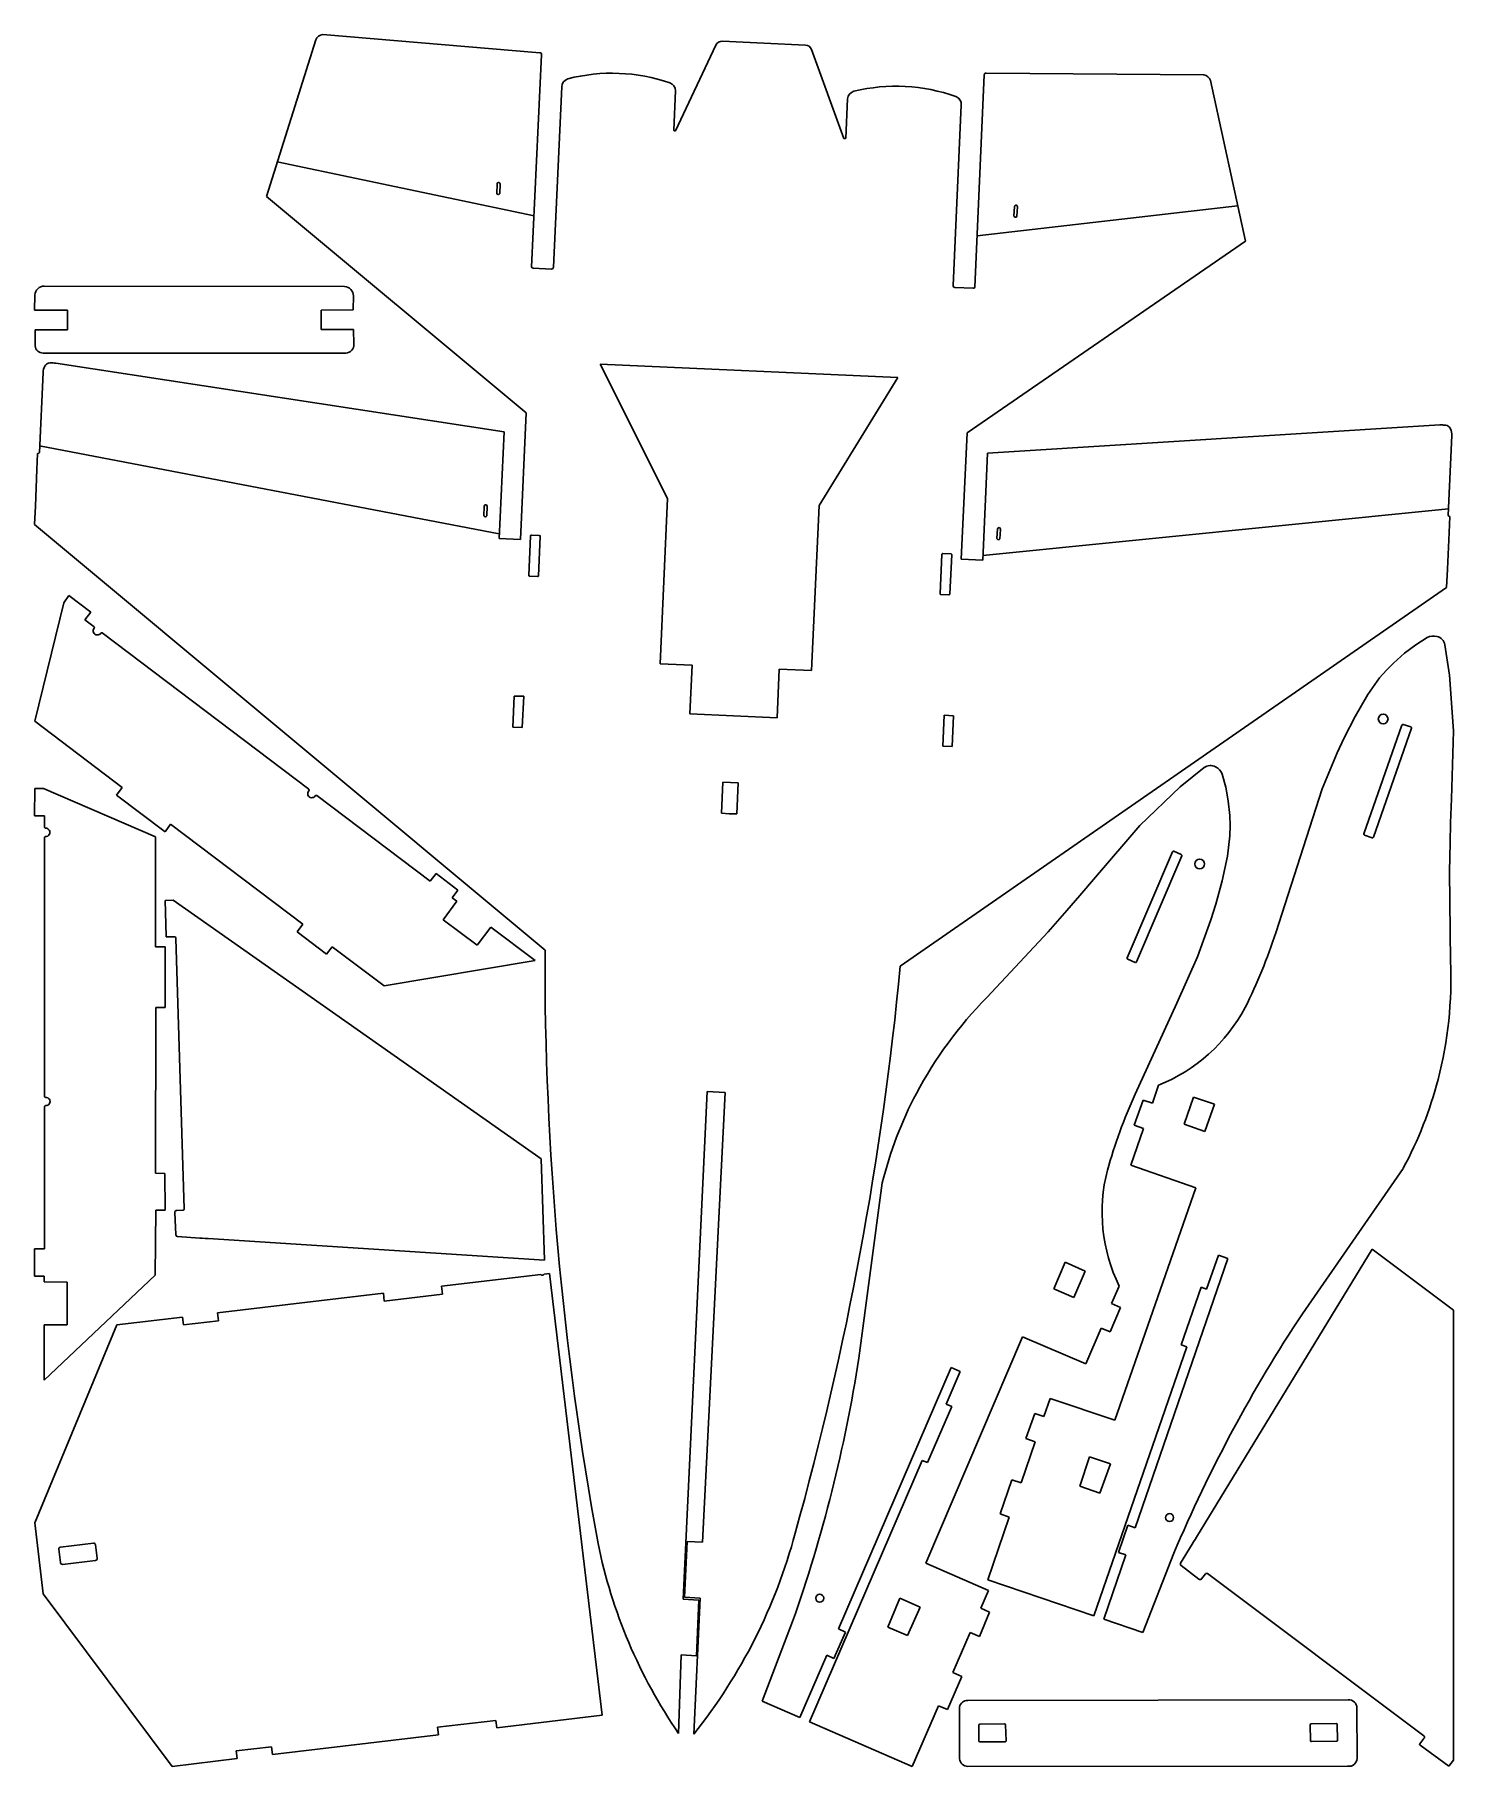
# Model space of a CAD drawing. Header units: millimetres. Extents: x 5 to 734, y 5 to 895.
import ezdxf

# ---------------------------------------------------------------- set-up
doc = ezdxf.new("R2010")
doc.units = ezdxf.units.MM

msp = doc.modelspace()

# ---------------------------------------------------------------- linework, layer by layer
at = {"color": 7}
for p, q in [((149.45, 892.39), (124.07, 811.82)), ((264.53, 885.71), (153.02, 894.99)), ((379.69, 890.6), (358.4, 891.57)), ((400.99, 889.62), (379.69, 890.6)), ((260.35, 775.57), (265.45, 884.67)), ((355, 889.59), (334.35, 845.57)), ((420.74, 841.63), (404.19, 887.34)), ((492.92, 874.28), (488.05, 765.17)), ((605.82, 874.31), (493.93, 875.24)), ((275.79, 868.09), (271.55, 775.43)), ((333.37, 845.82), (334.3, 866.09)), ((627.07, 788.85), (609.14, 871.4)), ((422.67, 862.06), (421.74, 841.78)), ((476.88, 766.05), (481.11, 858.71)), ((334.35, 845.57), (333.66, 845.61)), ((421.43, 841.6), (420.74, 841.63)), ((124.07, 811.82), (257.49, 700.55)), ((242.58, 818.16), (242.42, 813.34)), ((243.95, 813.36), (244.12, 818.31)), ((508.41, 806.71), (508.14, 801.75)), ((509.66, 801.61), (509.92, 806.42)), ((484.07, 690.42), (627.07, 788.85)), ((270.63, 774.51), (261.19, 774.94)), ((164.25, 765.62), (9.97, 765.76)), ((5.11, 761.12), (5.01, 753.46)), ((168.7, 753.48), (168.76, 760.7)), ((487.16, 764.62), (477.72, 765.05)), ((5.01, 753.46), (21.83, 753.37)), ((21.83, 753.37), (21.93, 743.28)), ((152.29, 753.35), (168.7, 753.48)), ((152.3, 743.44), (152.29, 753.35)), ((21.93, 743.28), (5.23, 743.29)), ((5.23, 743.29), (5.25, 734.98)), ((168.86, 743.47), (152.3, 743.44)), ((168.98, 735.89), (168.86, 743.47)), ((9.36, 731.36), (164.95, 731.34)), ((9.3, 721.27), (7.43, 680.32)), ((246.16, 690.9), (15.86, 726.15)), ((448.58, 718.7), (295.63, 725.63)), ((295.63, 725.63), (330.09, 656.56)), ((408.01, 653), (448.58, 718.7)), ((257.49, 700.55), (254.67, 635.52)), ((727.02, 694.38), (494.5, 679.81)), ((243.63, 636.03), (246.16, 690.9)), ((481.08, 625.4), (484.07, 690.42)), ((731.34, 647.97), (733.12, 688.94)), ((6.5, 679.76), (6.16, 671.48)), ((7.16, 679.88), (6.5, 679.76)), ((494.5, 679.81), (492.12, 624.93)), ((6.16, 671.48), (5.4, 652.62)), ((5.4, 652.62), (5.01, 643.25)), ((236, 652.54), (235.84, 647.72)), ((237.37, 647.73), (237.54, 652.69)), ((330.09, 656.56), (326.4, 571.59)), ((404.11, 568.12), (408.01, 653)), ((5.01, 643.25), (267.23, 424.54)), ((499.68, 640.98), (499.41, 636.02)), ((732.21, 647.33), (731.57, 647.52)), ((731.81, 639.07), (732.21, 647.33)), ((254.67, 635.52), (243.63, 636.03)), ((259.69, 637.28), (258.87, 617.23)), ((264.31, 637.59), (260.21, 637.76)), ((263.94, 616.93), (264.79, 637.07)), ((500.93, 635.88), (501.19, 640.7)), ((730.88, 620.21), (731.81, 639.07)), ((471.14, 627.85), (470.19, 607.72)), ((475.76, 628.13), (471.67, 628.32)), ((475.27, 607.57), (476.24, 627.6)), ((492.12, 624.93), (481.08, 625.4)), ((259.34, 616.72), (263.41, 616.45)), ((730.44, 610.84), (730.88, 620.21)), ((22.64, 606.71), (19.95, 603.06)), ((33.91, 598.25), (22.64, 606.71)), ((449.75, 416.2), (730.44, 610.84)), ((470.68, 607.19), (474.76, 607.09)), ((19.95, 603.06), (5.02, 542.15)), ((30.85, 594.17), (33.91, 598.25)), ((35.5, 590.65), (30.85, 594.17)), ((145.8, 507.14), (39.75, 587.48)), ((714.6, 581.45), (708.88, 577.11)), ((720.42, 585.1), (714.6, 581.45)), ((731.98, 565.84), (729.61, 581.47)), ((326.4, 571.59), (342.76, 570.88)), ((342.76, 570.88), (341.63, 545.91)), ((703.22, 572.05), (699.61, 568.42)), ((708.88, 577.11), (703.22, 572.05)), ((386.48, 543.91), (387.58, 568.88)), ((387.58, 568.88), (404.11, 568.12)), ((696.08, 564.4), (689.98, 555.89)), ((699.61, 568.42), (696.08, 564.4)), ((733.94, 537.21), (731.98, 565.84)), ((251.39, 555.07), (250.7, 539.16)), ((256.27, 554.96), (251.39, 555.07)), ((255.54, 538.95), (256.27, 554.96)), ((689.98, 555.89), (683.46, 544.58)), ((341.63, 545.91), (364.03, 544.9)), ((364.03, 544.9), (386.48, 543.91)), ((472.3, 545.31), (471.61, 529.3)), ((477.17, 544.98), (472.3, 545.31)), ((476.45, 529.08), (477.17, 544.98)), ((683.46, 544.58), (677.89, 533.56)), ((5.02, 542.15), (50.03, 508.13)), ((250.7, 539.16), (255.54, 538.95)), ((707.51, 540.16), (687.96, 484.24)), ((692.88, 482.52), (712.43, 538.53)), ((712.11, 539.17), (708.14, 540.47)), ((732.95, 502.2), (733.94, 537.21)), ((471.61, 529.3), (476.45, 529.08)), ((674.31, 525.84), (666.57, 507.32)), ((677.89, 533.56), (674.31, 525.84)), ((605.87, 518.37), (593.6, 508.4)), ((5.06, 507.62), (5, 493.53)), ((9.6, 507.56), (5.06, 507.62)), ((67.16, 482.67), (9.6, 507.56)), ((50.03, 508.13), (47.02, 504.15)), ((358.56, 510.86), (357.83, 494.83)), ((362.47, 510.68), (358.56, 510.86)), ((366.49, 510.5), (362.47, 510.68)), ((365.78, 494.47), (366.49, 510.5)), ((593.6, 508.4), (572.87, 488.56)), ((616.96, 508.24), (615.11, 514.86)), ((618.26, 501.18), (616.96, 508.24)), ((666.57, 507.32), (658.47, 482.43)), ((47.02, 504.15), (72, 485.3)), ((208.23, 459.87), (149.92, 503.89)), ((619.04, 493.63), (618.26, 501.18)), ((732.52, 489.91), (732.95, 502.2)), ((5, 493.53), (10.1, 493.5)), ((10.1, 493.5), (10.1, 487.67)), ((357.83, 494.83), (361.84, 494.58)), ((361.84, 494.58), (365.78, 494.47)), ((619.27, 488.52), (619.04, 493.63)), ((732.25, 479.69), (732.52, 489.91)), ((10.06, 482.36), (10.03, 349.32)), ((67.08, 426.25), (67.16, 482.67)), ((72, 485.3), (74.85, 489.15)), ((74.85, 489.15), (142.83, 437.84)), ((572.87, 488.56), (550.03, 462.01)), ((617.95, 472.77), (619.17, 483.17)), ((619.17, 483.17), (619.27, 488.52)), ((658.47, 482.43), (642.74, 433.46)), ((688.27, 483.6), (692.24, 482.22)), ((589.66, 475.05), (566.41, 420.48)), ((571.2, 418.44), (594.4, 472.95)), ((594.14, 473.6), (590.33, 475.31)), ((615.16, 460.02), (617.95, 472.77)), ((731.99, 464.98), (732.25, 479.69)), ((211.23, 463.84), (208.23, 459.87)), ((222.43, 455.37), (211.23, 463.84)), ((732.55, 418.83), (731.99, 464.98)), ((219.47, 451.45), (222.43, 455.37)), ((550.03, 462.01), (542.07, 452.63)), ((611.85, 448.11), (615.16, 460.02)), ((76.1, 450.1), (72.13, 449.99)), ((72.13, 449.99), (72.51, 431.7)), ((265.3, 317.27), (76.1, 450.1)), ((214.82, 440.13), (221.88, 449.7)), ((221.88, 449.7), (219.47, 451.45)), ((542.07, 452.63), (535.39, 444.89)), ((609.3, 440), (611.85, 448.11)), ((142.83, 437.84), (139.94, 433.92)), ((232.29, 427.03), (214.82, 440.13)), ((239.38, 436.37), (232.29, 427.03)), ((262.11, 419.23), (239.38, 436.37)), ((535.39, 444.89), (525.67, 433.84)), ((602.56, 421.1), (609.3, 440)), ((73, 431.25), (76.57, 431.31)), ((77.55, 430.46), (81.9, 291.59)), ((139.94, 433.92), (155.01, 422.37)), ((525.67, 433.84), (494.19, 400.1)), ((72.07, 426.24), (67.08, 426.25)), ((72.01, 394.94), (72.07, 426.24)), ((155.01, 422.37), (157.88, 426.2)), ((157.88, 426.2), (184.62, 406.22)), ((184.62, 406.22), (262.11, 419.23)), ((566.67, 419.82), (570.54, 418.17)), ((591.78, 397.24), (602.56, 421.1)), ((67.05, 309.83), (67.22, 395)), ((67.22, 395), (72.01, 394.94)), ((570.44, 350.44), (591.78, 397.24)), ((338.15, 90.94), (350.55, 351.79)), ((359.73, 351.4), (348.17, 120.25)), ((350.55, 351.79), (359.73, 351.4)), ((574.59, 347.37), (570, 334.55)), ((579.29, 345.78), (574.59, 347.37)), ((582.42, 355.05), (579.29, 345.78)), ((600.46, 348.96), (595.61, 335)), ((611.24, 345.39), (600.46, 348.96)), ((10.13, 344.07), (9.99, 271.01)), ((606.28, 331.27), (611.24, 345.39)), ((574.73, 332.85), (568.2, 313.95)), ((570, 334.55), (574.73, 332.85)), ((595.61, 335), (606.28, 331.27)), ((266.98, 265.09), (265.3, 317.27)), ((568.2, 313.95), (601.59, 302.36)), ((656.37, 237.63), (708.15, 312.35)), ((71.91, 309.76), (67.05, 309.83)), ((72.02, 290.77), (71.91, 309.76)), ((440.53, 304.95), (428.5, 214.84)), ((601.59, 302.36), (560.08, 182.86)), ((67.01, 257.43), (67.23, 290.8)), ((67.23, 290.8), (72.02, 290.77)), ((77.05, 289.7), (77.52, 278.2)), ((81.38, 290.87), (78.01, 290.74)), ((78.45, 277.24), (89.84, 276.51)), ((89.84, 276.51), (91.16, 276.43)), ((91.16, 276.43), (92.69, 276.33)), ((92.69, 276.33), (94.08, 276.24)), ((94.08, 276.24), (266.98, 265.09)), ((5.01, 271.02), (5, 256.98)), ((9.99, 271.01), (5.01, 271.02)), ((692.2, 270.76), (601.98, 122.84)), ((607.18, 250.33), (613.26, 267.66)), ((613.26, 267.66), (618, 265.96)), ((733.94, 239.4), (692.2, 270.76)), ((269.59, 258.31), (266.8, 257.98)), ((296.57, 31.28), (269.59, 258.31)), ((534.43, 264.12), (528.59, 250.34)), ((544.8, 259.5), (534.43, 264.12)), ((538.99, 245.91), (544.8, 259.5)), ((618, 265.96), (570.42, 127.64)), ((5, 256.98), (9.91, 256.97)), ((9.83, 203.52), (67.01, 257.43)), ((9.91, 256.97), (9.85, 253.99)), ((9.85, 253.99), (21.74, 253.83)), ((21.74, 253.83), (21.63, 232)), ((265.11, 257.78), (214.13, 251.72)), ((214.13, 251.72), (214.62, 247.63)), ((528.59, 250.34), (538.99, 245.91)), ((558.31, 242.9), (562.24, 251.86)), ((594.12, 221.71), (604.37, 251.34)), ((604.37, 251.34), (607.18, 250.33)), ((184.18, 248.16), (98.95, 238.03)), ((184.66, 244.07), (184.18, 248.16)), ((214.62, 247.63), (184.66, 244.07)), ((557.62, 228.33), (562.86, 240.9)), ((562.86, 240.9), (558.31, 242.9)), ((47.23, 231.89), (5.02, 130.09)), ((9.91, 231.99), (9.83, 203.52)), ((21.63, 232), (9.91, 231.99)), ((80.93, 235.89), (47.23, 231.89)), ((81.4, 231.89), (80.93, 235.89)), ((99.43, 234.04), (81.4, 231.89)), ((98.95, 238.03), (99.43, 234.04)), ((733.94, 8.23), (733.94, 239.4)), ((462.82, 109.51), (512.59, 225.81)), ((512.59, 225.81), (545.08, 211.89)), ((545.08, 211.89), (552.98, 230.27)), ((552.98, 230.27), (557.62, 228.33)), ((549.25, 82.34), (596.93, 220.67)), ((596.93, 220.67), (594.12, 221.71)), ((417.99, 75.64), (475.94, 209.94)), ((480.6, 208.01), (473.43, 191.11)), ((475.94, 209.94), (480.6, 208.01)), ((476.18, 189.96), (463.81, 161.16)), ((473.43, 191.11), (476.18, 189.96)), ((526.7, 194.11), (523.52, 184.76)), ((560.08, 182.86), (526.7, 194.11)), ((518.85, 186.34), (514.28, 173.53)), ((523.52, 184.76), (518.85, 186.34)), ((519.1, 171.86), (511.8, 150.67)), ((514.28, 173.53), (519.1, 171.86)), ((461.03, 162.28), (403.14, 27.89)), ((463.81, 161.16), (461.03, 162.28)), ((546.97, 164.16), (541.95, 149.03)), ((557.74, 160.51), (546.97, 164.16)), ((552.28, 145.47), (557.74, 160.51)), ((507.07, 152.31), (501.05, 134.72)), ((511.8, 150.67), (507.07, 152.31)), ((541.95, 149.03), (552.28, 145.47)), ((501.05, 134.72), (505.77, 133.1)), ((5.02, 130.09), (9.35, 93.69)), ((505.77, 133.1), (494.82, 100.95)), ((566.61, 128.9), (561.93, 114.91)), ((570.42, 127.64), (566.61, 128.9)), ((17.4, 116.59), (18.21, 109.71)), ((35.18, 119.71), (18.27, 117.7)), ((37.11, 111.96), (36.29, 118.84)), ((340.29, 120.63), (338.91, 91.89)), ((348.17, 120.25), (340.29, 120.63)), ((599.77, 119.22), (593.83, 109.48)), ((600.46, 120.34), (599.77, 119.22)), ((601.25, 121.65), (600.46, 120.34)), ((601.98, 122.84), (601.25, 121.65)), ((19.33, 108.83), (36.23, 110.84)), ((495.07, 95.35), (462.82, 109.51)), ((565.68, 113.65), (554.42, 80.72)), ((561.93, 114.91), (565.68, 113.65)), ((574.43, 73.81), (590.38, 114.59)), ((594.07, 108.16), (603.21, 101.17)), ((494.82, 100.95), (549.25, 82.34)), ((604.62, 101.36), (606.66, 104.04)), ((607.55, 104.06), (718.7, 20.7)), ((9.35, 93.69), (75.63, 5.02)), ((346.21, 90.4), (338.15, 90.94)), ((338.91, 91.89), (346.95, 91.44)), ((346.95, 91.44), (343.69, 21.63)), ((345, 61.76), (346.21, 90.4)), ((449.5, 91.41), (443.41, 76.61)), ((459.91, 86.85), (449.5, 91.41)), ((491.12, 86.29), (495.07, 95.35)), ((453.44, 72.29), (459.91, 86.85)), ((490.39, 71.77), (495.64, 84.32)), ((495.64, 84.32), (491.12, 86.29)), ((554.42, 80.72), (574.43, 73.81)), ((394.45, 79.43), (378.78, 38.54)), ((415.69, 60.51), (421.65, 74.01)), ((421.65, 74.01), (417.99, 75.64)), ((443.41, 76.61), (453.44, 72.29)), ((476.84, 53.2), (485.71, 73.78)), ((485.71, 73.78), (490.39, 71.77)), ((335.83, 21.98), (337.14, 62.25)), ((337.14, 62.25), (345, 61.76)), ((398.23, 30.19), (412.08, 62.11)), ((412.08, 62.11), (415.69, 60.51)), ((474.05, 34.17), (481.44, 51.23)), ((481.44, 51.23), (476.84, 53.2)), ((378.78, 38.54), (398.23, 30.19)), ((455.91, 5.01), (469.46, 36.15)), ((469.46, 36.15), (474.05, 34.17)), ((679.95, 39.21), (484.41, 38.87)), ((212, 25.09), (242.03, 28.66)), ((242.03, 28.66), (242.48, 24.85)), ((242.48, 24.85), (296.57, 31.28)), ((403.14, 27.89), (455.91, 5.01)), ((480.18, 35.51), (480.19, 8.95)), ((503.39, 26.81), (490.6, 26.65)), ((673.77, 27), (660.88, 26.82)), ((684.54, 9.13), (684.43, 35.02)), ((127.13, 11.14), (212.45, 21.28)), ((212.45, 21.28), (212, 25.09)), ((490.11, 26.15), (490.14, 18.13)), ((504.18, 18.14), (503.9, 26.33)), ((660.39, 26.32), (660.48, 18.23)), ((660.98, 17.74), (673.92, 17.88)), ((674.41, 18.39), (674.28, 26.51)), ((718.84, 19.41), (716.74, 16.52)), ((75.63, 5.02), (108.98, 8.99)), ((108.51, 12.91), (126.66, 15.06)), ((108.98, 8.99), (108.51, 12.91)), ((126.66, 15.06), (127.13, 11.14)), ((490.64, 17.63), (503.68, 17.62)), ((716.82, 15.87), (731.57, 5.05)), ((484.56, 5.02), (679.58, 5.06)), ((731.57, 5.05), (733.94, 8.23))]:
    msp.add_line(p, q, dxfattribs=at)
at = {"color": 1}
for p, q in [((129.65, 829.55), (261.58, 801.95)), ((489.23, 791.55), (623.12, 807.01)), ((243.74, 638.4), (7.58, 683.69)), ((731.48, 651.35), (492.22, 627.29))]:
    msp.add_line(p, q, dxfattribs=at)
at = {"color": 7}
for centre, radius in [((697.88, 543.28), 2.49), ((603.62, 468.77), 2.49), ((588.15, 132.86), 2.07), ((408.39, 91.44), 2.07)]:
    msp.add_circle(centre, radius, dxfattribs=at)
for centre, radius, start, end in [((153.54, 890.51), 4.51, 96.66422, 155.30843), ((358.13, 888.13), 3.45, 85.53859, 154.92864), ((264.45, 884.72), 1, 357.3232, 85.24565), ((400.94, 886.17), 3.45, 19.84148, 89.23153), ((280.25, 868.01), 4.46, 107.0385, 178.93284), ((301.69, 784.4), 90.77, 70.92652, 104.51655), ((493.92, 874.24), 1, 89.52448, 177.44692), ((604.89, 869.89), 4.51, 19.46169, 78.1059), ((329.82, 865.98), 4.48, 1.42131, 69.9017), ((427.12, 861.54), 4.48, 104.86842, 173.34881), ((447.69, 777.73), 90.77, 70.25357, 103.8436), ((476.67, 859.04), 4.46, 355.83728, 67.73162), ((333.67, 845.92), 0.317, 198.70422, 269.17348), ((421.45, 841.91), 0.317, 265.59664, 336.0659), ((243.35, 818.26), 0.77, 3.72642, 187.26357), ((243.19, 813.65), 0.822, 201.83168, 339.14108), ((508.93, 801.98), 0.822, 195.83005, 333.13945), ((509.17, 806.59), 0.77, 347.70756, 171.2447), ((261.26, 775.91), 0.972, 200.4772, 266.04901), ((270.63, 775.43), 0.923, 269.72149, 359.72149), ((10.01, 760.86), 4.9, 90.46878, 176.97778), ((163.84, 760.71), 4.92, 359.84402, 85.29017), ((477.8, 765.97), 0.923, 175.04863, 265.04863), ((487.18, 765.59), 0.972, 268.72111, 334.29292), ((9.24, 735.37), 4.02, 185.61649, 271.72632), ((164.76, 735.57), 4.24, 272.55871, 4.28723), ((16.87, 720.98), 7.58, 151.20334, 177.78837), ((13.47, 722.48), 3.89, 109.26907, 146.39688), ((13.12, 723.47), 2.84, 85.76173, 109.27877), ((13.61, 709.33), 16.97, 82.38625, 90.93643), ((727.76, 677.42), 16.97, 83.94751, 92.49769), ((729.51, 691.46), 2.84, 65.60518, 89.12222), ((729.08, 690.51), 3.89, 28.48707, 65.61488), ((725.56, 689.32), 7.58, 357.09558, 23.6806), ((7, 680.28), 0.423, 290.94614, 5.1657), ((236.77, 652.64), 0.77, 3.63924, 187.17638), ((236.6, 648.03), 0.822, 201.7445, 339.0539), ((500.44, 640.86), 0.77, 347.70756, 171.2447), ((731.75, 647.9), 0.423, 169.71824, 243.9378), ((260.19, 637.26), 0.5, 87.59188, 177.64479), ((264.29, 637.09), 0.5, 357.59188, 87.59188), ((500.2, 636.25), 0.822, 195.83005, 333.13945), ((471.64, 627.82), 0.5, 87.29207, 177.29207), ((475.74, 627.63), 0.5, 357.23916, 87.29207), ((259.37, 617.21), 0.5, 177.64479, 266.33756), ((263.44, 616.95), 0.5, 266.33756, 357.59188), ((470.69, 607.69), 0.5, 177.29207, 268.54639), ((474.77, 607.59), 0.5, 268.54639, 357.23916), ((37.27, 588.59), 2.15, 141.1205, 325.36849), ((35.2, 590.26), 0.5, 321.1205, 52.90711), ((39.45, 587.08), 0.5, 52.85417, 145.36849), ((723.69, 579.29), 6.66, 73.91936, 119.43626), ((724.12, 580.25), 5.63, 12.53825, 75.36146), ((707.99, 540), 0.5, 71.78832, 160.72627), ((711.95, 538.69), 0.5, 340.75905, 71.78832), ((609.11, 513.76), 5.63, 62.31362, 125.13683), ((608.78, 512.77), 6.66, 18.23882, 63.75572), ((147.43, 504.95), 2.13, 137.02142, 326.3601), ((145.5, 506.74), 0.5, 317.02142, 52.85417), ((149.62, 503.49), 0.5, 52.95048, 146.3601), ((10.56, 482.36), 0.5, 87.47163, 179.98595), ((10.6, 487.67), 0.5, 179.93301, 271.71962), ((10.68, 485.01), 2.15, 267.47163, 91.71962), ((688.43, 484.08), 0.5, 160.72627, 250.75905), ((692.41, 482.69), 0.5, 250.75905, 340.75905), ((590.12, 474.85), 0.5, 65.88676, 156.91604), ((593.94, 473.14), 0.5, 336.94881, 65.88676), ((72.92, 431.65), 0.412, 173.89142, 281.49738), ((76.83, 430.62), 0.74, 347.69098, 109.77857), ((384.92, 516.71), 270.92, 333.29233, 342.10568), ((1935.13, 419.93), 1667.91, 179.8417, 190.37472), ((566.87, 420.28), 0.5, 156.91604, 246.91604), ((570.74, 418.63), 0.5, 246.91604, 336.94881), ((522.86, 410.43), 209.86, 345.53312, 2.29559), ((-1219.33, 574.75), 1676.6, 344.43411, 354.57395), ((643.56, 252.69), 209.86, 135.37949, 152.14196), ((550.27, 435.72), 86.84, 291.72879, 331.9929), ((529.47, 408.81), 203.05, 331.63833, 345.50795), ((10.53, 349.32), 0.5, 179.98595, 275.8187), ((10.79, 346.7), 2.13, 266.48002, 95.8187), ((637.58, 255.95), 203.05, 152.16713, 166.03675), ((817.11, 238.39), 270.92, 155.5694, 164.38276), ((10.63, 344.07), 0.5, 86.48002, 179.88964), ((640.32, 289.85), 86.84, 165.68218, 205.9463), ((78.05, 289.74), 1, 92.32938, 182.32938), ((81.16, 291.59), 0.747, 287.29991, 0.11836), ((78.52, 278.24), 1, 182.32938, 266.31063), ((265.9, 258.37), 0.985, 216.778, 336.778), ((1289, -180.93), 758.56, 146.51064, 157.07182), ((-321.06, 331.35), 758.56, 340.60326, 351.16444), ((123.44, 197.52), 281.86, 321.38998, 345.05695), ((18.39, 116.71), 1, 96.778, 186.778), ((35.3, 118.72), 1, 6.778, 96.778), ((555.84, 172.72), 266.7, 191.49648, 214.41762), ((19.21, 109.83), 1, 186.778, 276.778), ((36.11, 111.84), 1, 276.778, 6.778), ((594.68, 108.96), 1, 148.61961, 232.60086), ((603.82, 101.97), 1, 232.60086, 322.60086), ((607.12, 103.45), 0.747, 54.81188, 127.63033), ((484.34, 34.62), 4.26, 89.03051, 167.84816), ((680.18, 34.97), 4.25, 0.77388, 93.1153), ((503.4, 26.31), 0.5, 1.97912, 90.70393), ((660.89, 26.32), 0.5, 90.80866, 180.62299), ((673.78, 26.5), 0.5, 0.98188, 90.80866), ((490.61, 26.15), 0.5, 90.70393, 180.24268), ((490.64, 18.13), 0.5, 180.24268, 269.97322), ((503.68, 18.12), 0.5, 269.97322, 1.97912), ((660.98, 18.24), 0.5, 180.62299, 270.63517), ((673.91, 18.38), 0.5, 270.63517, 0.98188), ((718.42, 20.02), 0.74, 305.15168, 67.23926), ((484.43, 9.27), 4.25, 184.31904, 271.77805), ((680.17, 9.39), 4.37, 262.21147, 356.57811), ((717.02, 16.23), 0.412, 133.43286, 241.03882)]:
    msp.add_arc(centre, radius, start, end, dxfattribs=at)

doc.saveas('drawing.dxf')
